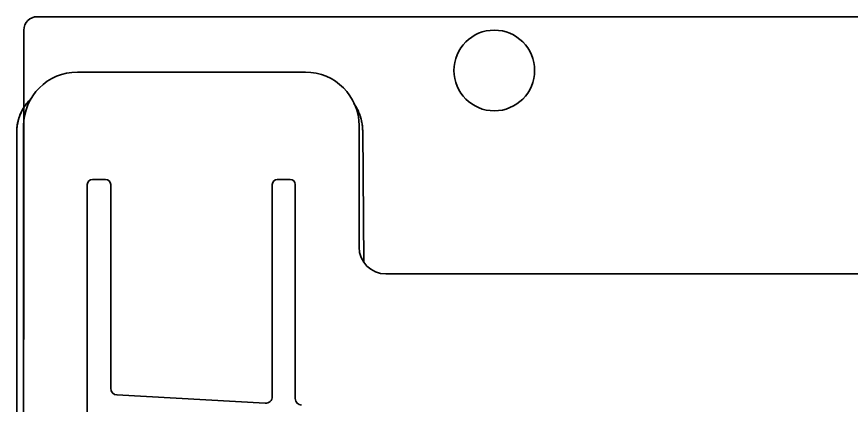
# Model space of a CAD drawing. Extents: x 5809 to 10669, y -850 to 3566.
# Drawn here: x 8373.1 to 8497.3, y 3449.7 to 3507.5 of the extents above; entities that cross this region are included whole.
import ezdxf

# ---------------------------------------------------------------- set-up
doc = ezdxf.new("R2010")
doc.units = 0
doc.header["$LTSCALE"] = 5
doc.layers.add('1', color=7, linetype='CONTINUOUS', true_color=0xffffff)

msp = doc.modelspace()

# ---------------------------------------------------------------- linework, layer by layer
at = {"layer": '1', "color": 7, "linetype": 'Continuous', "lineweight": 35}
for p, q in [((9230.14, 3507.53), (8376.14, 3507.53)), ((8374.14, 3505.53), (8374.14, 3459.53)), ((8382.1, 3499.29), (8382.1, 3499.28)), ((8416.04, 3499.28), (8382.1, 3499.28)), ((8416.04, 3499.29), (8416.04, 3499.28)), ((8373.07, 3490.33), (8373.07, 3433.53)), ((8373.08, 3490.33), (8373.07, 3490.33)), ((8373.08, 3433.52), (8373.08, 3490.33)), ((8374.11, 3491.3), (8374.11, 3491.3)), ((8374.11, 3429.36), (8374.11, 3491.3)), ((8424.03, 3491.3), (8424.03, 3491.3)), ((8424.03, 3491.3), (8424.03, 3473.28)), ((8424.56, 3490.59), (8424.73, 3471.02)), ((8384.33, 3483.33), (8384.34, 3483.33)), ((8386.3, 3483.33), (8384.34, 3483.33)), ((8386.31, 3483.33), (8386.3, 3483.33)), ((8411.87, 3483.33), (8411.86, 3483.33)), ((8413.77, 3483.33), (8411.87, 3483.33)), ((8413.77, 3483.33), (8413.78, 3483.33)), ((8383.58, 3426.83), (8383.58, 3482.58)), ((8387.06, 3482.58), (8387.06, 3452.27)), ((8411.11, 3451.04), (8411.11, 3482.58)), ((8414.53, 3482.58), (8414.53, 3450.74)), ((8424.03, 3473.28), (8424.03, 3473.28)), ((8428.03, 3469.29), (8428.03, 3469.28)), ((9178.12, 3469.28), (8428.03, 3469.28)), ((8388, 3451.27), (8410.06, 3450.04))]:
    msp.add_line(p, q, dxfattribs=at)
msp.add_circle((8444.14, 3499.53), 6, dxfattribs=at)
msp.add_arc((8376.14, 3505.53), 2, 90, 180, dxfattribs=at)
for centre, major_axis, ratio, start_param, end_param in [((8382.12, 3491.28), (-5.67, 5.67), 0.997776, -0.784029, 0.784029), ((8416.02, 3491.28), (5.67, 5.67), 0.997776, 5.499157, 7.067214), ((8380.08, 3490.32), (-4.95, 4.95), 0.999478, -0.023299, 0.784789)]:
    msp.add_ellipse(centre, major_axis=major_axis, ratio=ratio, start_param=start_param, end_param=end_param, dxfattribs=at)
at = {"layer": '1', "color": 7, "linetype": 'Continuous', "lineweight": 35, "extrusion": (0, 0, -1)}
for centre, major_axis, ratio, start_param, end_param in [((8384.33, 3482.58), (-0.751, 0), 0.99853, 0, 1.570796), ((8386.31, 3482.58), (0, 0.75), 0.999402, 0, 1.570796), ((8411.86, 3482.58), (-0.751, 0), 0.99853, 0, 1.570796), ((8413.78, 3482.58), (0, 0.75), 0.999402, 0, 1.570796), ((8428.04, 3473.29), (2.84, 2.84), 0.996244, 2.357564, 3.925621), ((8388.06, 3452.27), (-0.821, 0.571), 0.999112, 4.158901, 5.674785), ((8410.11, 3451.04), (-0.996, 0.089), 0.999321, 3.053132, 4.677011), ((8415.53, 3450.74), (-0.821, 0.571), 0.999112, 4.158901, 5.674785)]:
    msp.add_ellipse(centre, major_axis=major_axis, ratio=ratio, start_param=start_param, end_param=end_param, dxfattribs=at)
at = {"layer": '1', "color": 7, "linetype": 'Continuous', "lineweight": 35}
for points, knots in [([(8373.07, 3490.33), (8373.07, 3490.33), (8373.07, 3490.33), (8373.07, 3490.33), (8373.07, 3490.33), (8373.07, 3490.33), (8373.07, 3490.34), (8373.07, 3490.34), (8373.07, 3490.34), (8373.07, 3490.34), (8373.07, 3490.34), (8373.07, 3490.34), (8373.07, 3490.35), (8373.07, 3490.35), (8373.07, 3490.35), (8373.07, 3490.35), (8373.07, 3490.36), (8373.07, 3490.36), (8373.07, 3490.36), (8373.07, 3490.37), (8373.07, 3490.37), (8373.07, 3490.37), (8373.07, 3490.38), (8373.07, 3490.38), (8373.07, 3490.38), (8373.07, 3490.39), (8373.07, 3490.39), (8373.07, 3490.4), (8373.07, 3490.4), (8373.07, 3490.41), (8373.07, 3490.41), (8373.07, 3490.42), (8373.07, 3490.42), (8373.07, 3490.43), (8373.07, 3490.43), (8373.07, 3490.44), (8373.07, 3490.45), (8373.07, 3490.45), (8373.07, 3490.46), (8373.07, 3490.46), (8373.07, 3490.47), (8373.07, 3490.48), (8373.07, 3490.48), (8373.07, 3490.49), (8373.07, 3490.5), (8373.08, 3490.51), (8373.08, 3490.51), (8373.08, 3490.52), (8373.08, 3490.53), (8373.08, 3490.54), (8373.08, 3490.54), (8373.08, 3490.55), (8373.08, 3490.56), (8373.08, 3490.57), (8373.08, 3490.58), (8373.08, 3490.59), (8373.08, 3490.6), (8373.08, 3490.61), (8373.08, 3490.62), (8373.08, 3490.62), (8373.08, 3490.63), (8373.08, 3490.64), (8373.08, 3490.65), (8373.08, 3490.66), (8373.08, 3490.67), (8373.08, 3490.69), (8373.08, 3490.7), (8373.08, 3490.71), (8373.08, 3490.72), (8373.08, 3490.73), (8373.09, 3490.74), (8373.09, 3490.75), (8373.09, 3490.76), (8373.09, 3490.77), (8373.09, 3490.79), (8373.09, 3490.8), (8373.09, 3490.81), (8373.09, 3490.82), (8373.09, 3490.84), (8373.09, 3490.85), (8373.09, 3490.86), (8373.09, 3490.87), (8373.1, 3490.89), (8373.1, 3490.9), (8373.1, 3490.91), (8373.1, 3490.93), (8373.1, 3490.94), (8373.1, 3490.96), (8373.1, 3490.97), (8373.11, 3491.08), (8373.14, 3491.29), (8373.18, 3491.58), (8373.24, 3491.86), (8373.31, 3492.12), (8373.37, 3492.37), (8373.45, 3492.6), (8373.52, 3492.81), (8373.62, 3493.04), (8373.73, 3493.29), (8373.86, 3493.57), (8374.01, 3493.84), (8374.17, 3494.1), (8374.34, 3494.35), (8374.52, 3494.6), (8374.71, 3494.84), (8374.91, 3495.06), (8375.07, 3495.23), (8375.18, 3495.34), (8375.24, 3495.39), (8375.28, 3495.43), (8375.29, 3495.44)], [0, 0, 0, 0, 0.000256, 0.000385, 0.000542, 0.000725, 0.000936, 0.001174, 0.001439, 0.001732, 0.002052, 0.0024, 0.002775, 0.003178, 0.003608, 0.004065, 0.00455, 0.005063, 0.005603, 0.00617, 0.006765, 0.007387, 0.008037, 0.008714, 0.009419, 0.010151, 0.010911, 0.011698, 0.012513, 0.013355, 0.014225, 0.015122, 0.016046, 0.016999, 0.017978, 0.018985, 0.02002, 0.021082, 0.022171, 0.023288, 0.024433, 0.025605, 0.026804, 0.028031, 0.029286, 0.030568, 0.031877, 0.033214, 0.034579, 0.035971, 0.03739, 0.038837, 0.040311, 0.041813, 0.043343, 0.0449, 0.046484, 0.048096, 0.049735, 0.051402, 0.053096, 0.054818, 0.056567, 0.058344, 0.060149, 0.06198, 0.06384, 0.065726, 0.067641, 0.069583, 0.071552, 0.073549, 0.075573, 0.077625, 0.079704, 0.081811, 0.083945, 0.086106, 0.088296, 0.090512, 0.092757, 0.095028, 0.097327, 0.099654, 0.102008, 0.10439, 0.106799, 0.109236, 0.1117, 0.114191, 0.168801, 0.220829, 0.270274, 0.317136, 0.361416, 0.403114, 0.442229, 0.478762, 0.532906, 0.586848, 0.640588, 0.694127, 0.747465, 0.800601, 0.853536, 0.90627, 0.958803, 0.973317, 0.98783, 1, 1, 1, 1]), ([(8424.56, 3490.59), (8424.56, 3490.82), (8424.54, 3491.05), (8424.49, 3491.5), (8424.42, 3491.95), (8424.31, 3492.38), (8424.23, 3492.66), (8424.21, 3492.71), (8424.17, 3492.82), (8424.15, 3492.87), (8424.09, 3493.04), (8424.05, 3493.14), (8423.92, 3493.46), (8423.72, 3493.87), (8423.49, 3494.25), (8423.32, 3494.5), (8423.29, 3494.55), (8423.25, 3494.6)], [0, 0, 0, 0, 0.159242, 0.159242, 0.318485, 0.477727, 0.477727, 0.517538, 0.517538, 0.557348, 0.557348, 0.636969, 0.636969, 0.796212, 0.955454, 0.955454, 1, 1, 1, 1])]:
    msp.add_open_spline(points, degree=3, knots=knots, dxfattribs=at)

doc.saveas('drawing.dxf')
